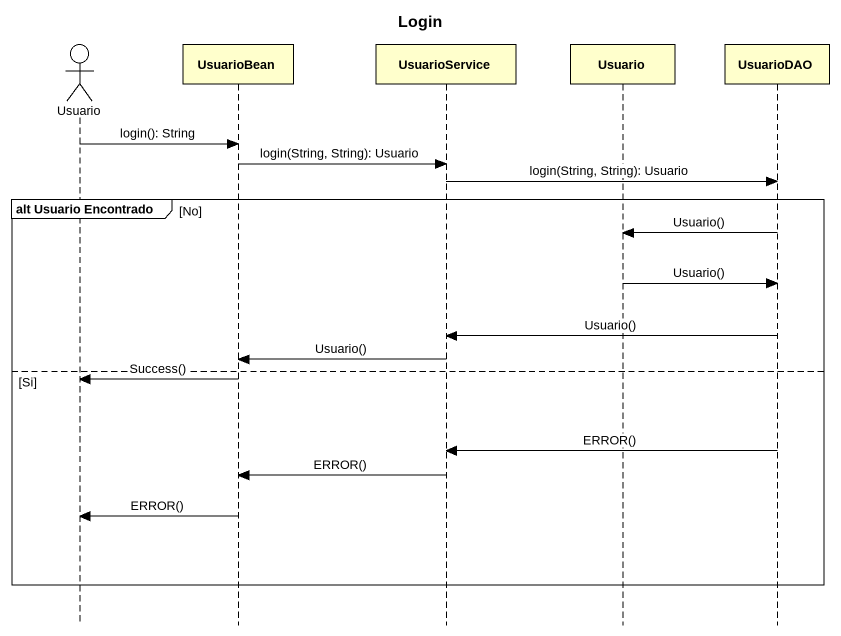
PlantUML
@startuml
title Login
hide footbox
actor Usuario
participant UsuarioBean
participant UsuarioService
participant "Usuario" as Usuario_2
participant UsuarioDAO

Usuario -> UsuarioBean : login(): String
UsuarioBean -> UsuarioService : login(String, String): Usuario
UsuarioService -> UsuarioDAO : login(String, String): Usuario
group alt Usuario Encontrado [No]
  UsuarioDAO -> Usuario_2 : Usuario()
  Usuario_2 -> UsuarioDAO : Usuario()
  UsuarioDAO -> UsuarioService : Usuario()
  UsuarioService -> UsuarioBean : Usuario()
else Si
  UsuarioBean -> Usuario : Success()
  UsuarioDAO -> UsuarioService : ERROR()
  UsuarioService -> UsuarioBean : ERROR()
  UsuarioBean -> Usuario : ERROR()
end
@enduml
